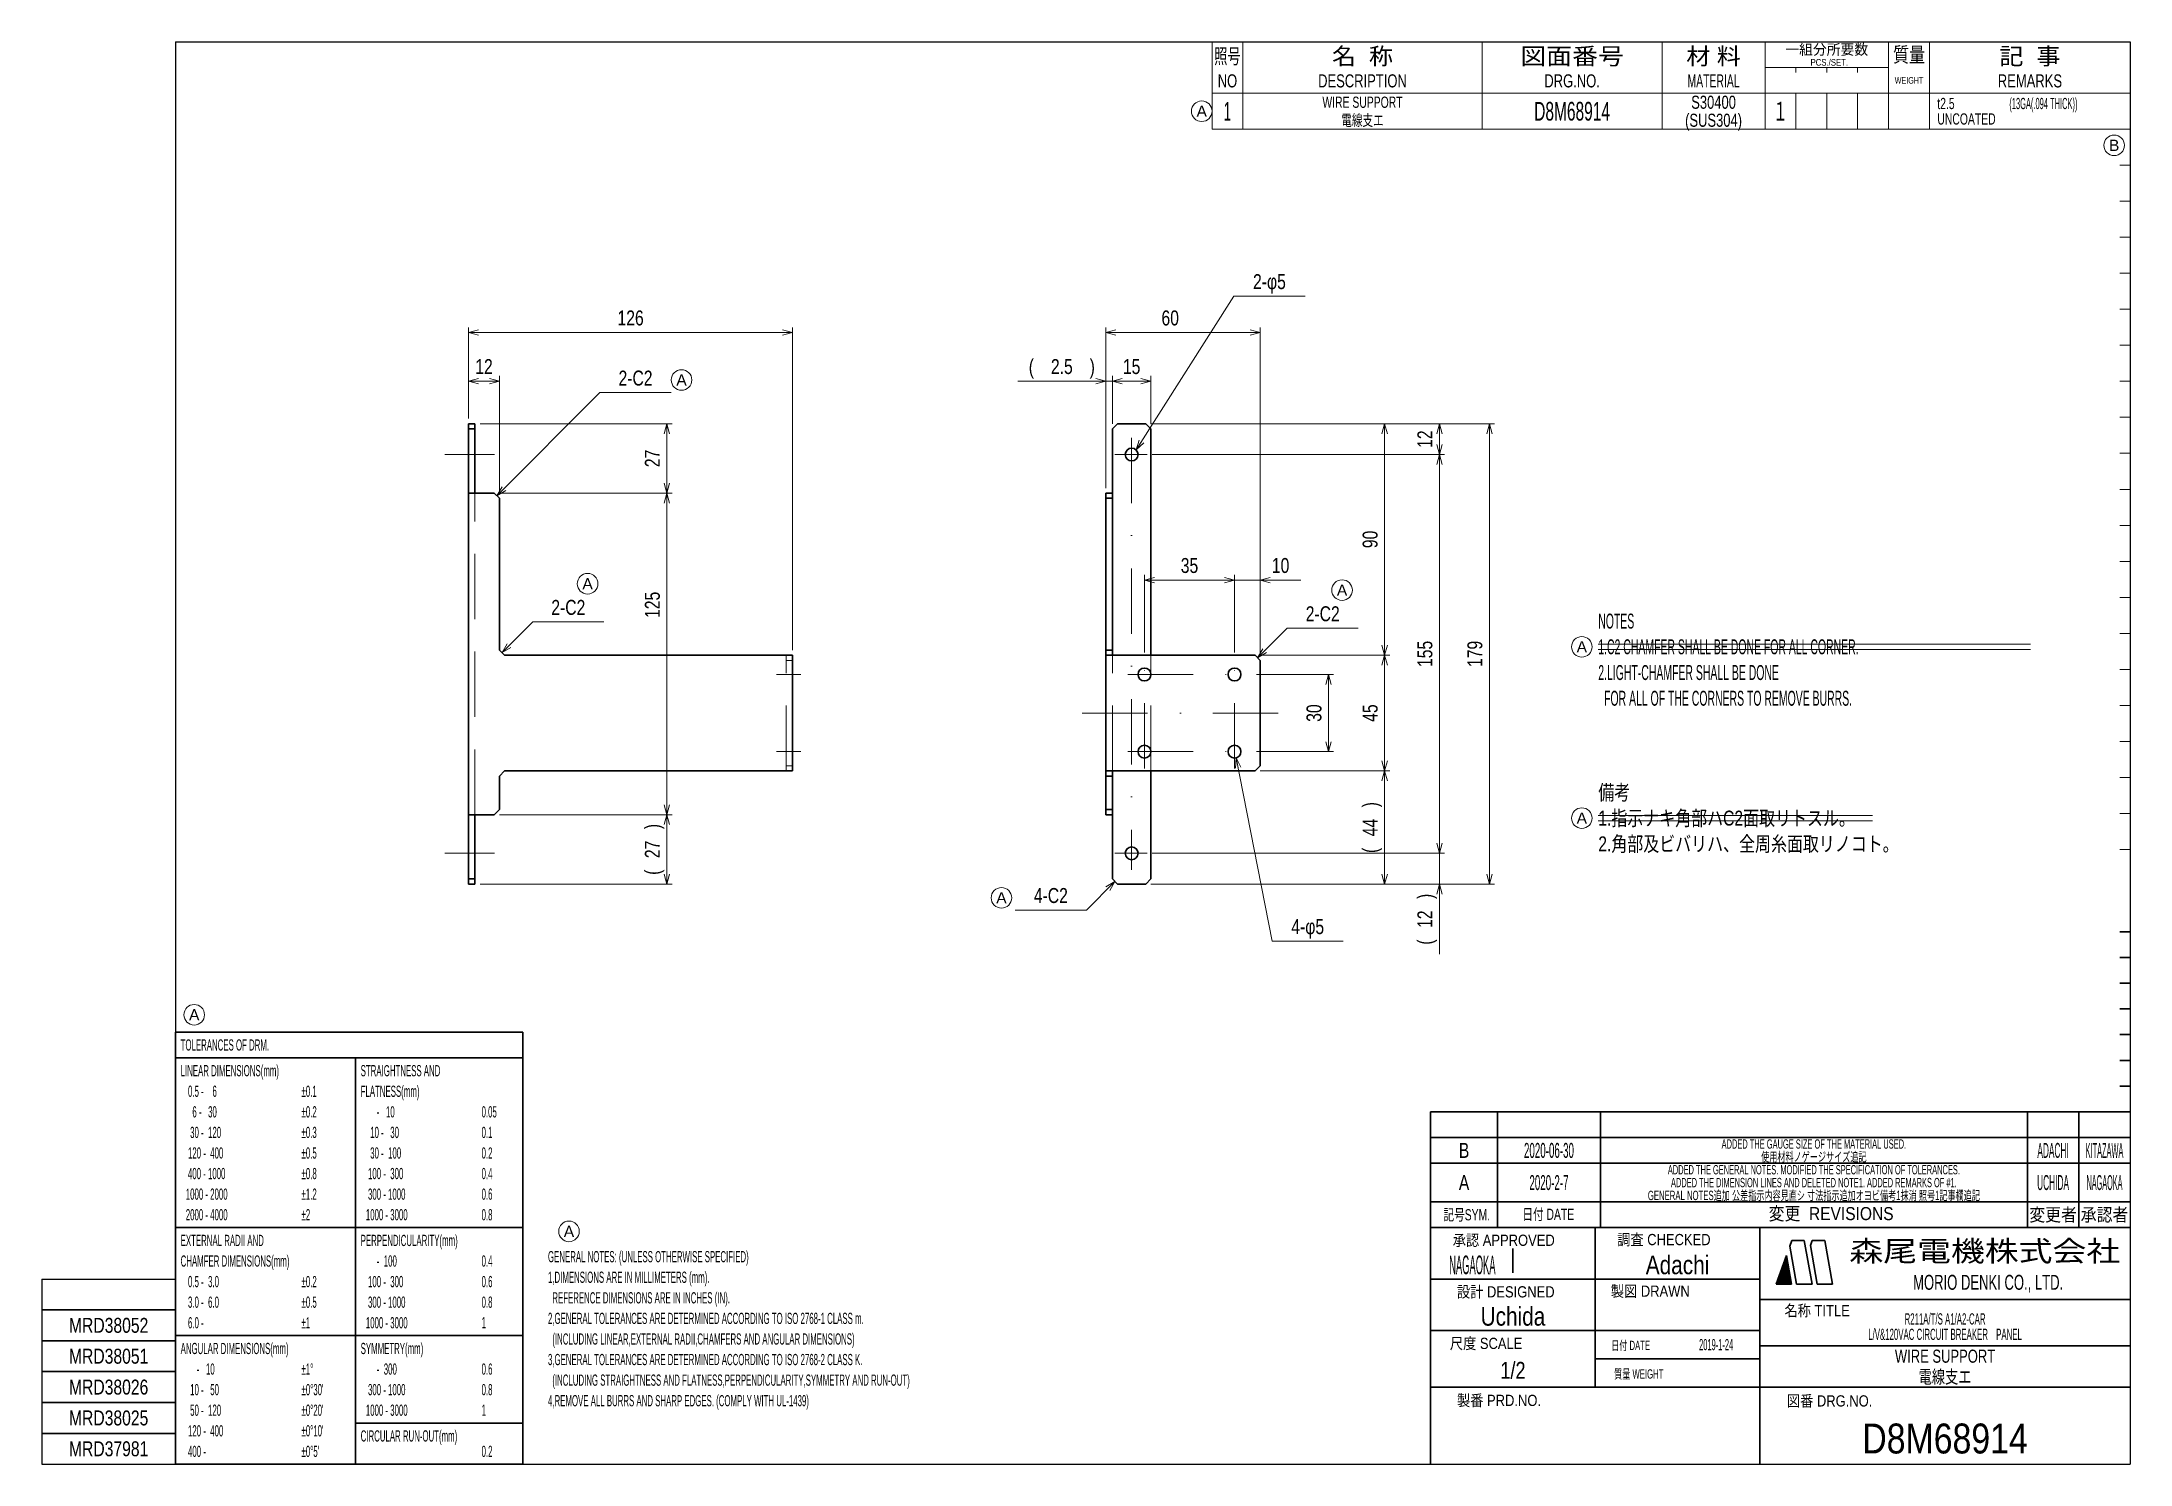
# Model space of a CAD drawing. Header units: millimetres. Extents: x 7 to 413, y 10 to 287.
import ezdxf
from ezdxf.enums import TextEntityAlignment as Align

# ---------------------------------------------------------------- set-up
doc = ezdxf.new("R2010")
doc.units = ezdxf.units.MM
doc.linetypes.add('DASHDOT', pattern=[25.3, 12.7, -6.3, 0, -6.3])
doc.linetypes.add('DASHED', pattern=[19, 12.7, -6.3])
for name, color, linetype in [('GR1_01', 7, 'Continuous'), ('GR1_02', 7, 'Continuous'), ('GR1_05', 7, 'Continuous'), ('図面枠D8M', 7, 'Continuous'), ('表題、部品表', 7, 'Continuous'), ('表題、部品表_02', 7, 'Continuous'), ('表題、部品表_03', 7, 'Continuous'), ('表題、部品表_Layer1', 7, 'Continuous')]:
    doc.layers.add(name, color=color, linetype=linetype)
doc.styles.add('HG丸ｺﾞｼｯｸM-PRO', font='')
doc.styles.get('HG丸ｺﾞｼｯｸM-PRO').set_extended_font_data('HG丸ｺﾞｼｯｸM-PRO')

# ---------------------------------------------------------------- blocks, each defined once
blk = doc.blocks.new('BLKF024')
at = {"layer": '図面枠D8M', "color": 4, "linetype": 'Continuous', "lineweight": 13}
for p, q in [((344.778471, 46.998727), (346.524087, 48.744343)), ((344.8594, 47.221078), (346.502888, 48.864566)), ((344.940329, 47.443428), (346.48169, 48.984789)), ((345.021258, 47.665778), (346.460491, 49.105012)), ((345.102186, 47.888128), (346.439293, 49.225235)), ((345.183115, 48.110479), (346.418094, 49.345457)), ((345.264044, 48.332829), (346.396896, 49.46568)), ((345.344973, 48.555179), (346.375697, 49.585903)), ((345.425902, 48.777529), (346.354499, 49.706126)), ((345.506831, 48.999879), (346.3333, 49.826349)), ((345.58776, 49.22223), (346.312102, 49.946572)), ((345.668689, 49.44458), (346.290903, 50.066794)), ((345.749617, 49.66693), (346.269705, 50.187017)), ((345.830546, 49.88928), (346.248506, 50.30724)), ((345.911475, 50.111631), (346.227307, 50.427463)), ((345.992404, 50.333981), (346.206109, 50.547686)), ((346.073333, 50.556331), (346.18491, 50.667909)), ((346.154262, 50.778681), (346.163712, 50.788131)), ((344.157871, 45.246757), (346.693675, 47.782561)), ((344.211969, 45.442276), (346.672477, 47.902784)), ((344.292898, 45.664626), (346.651278, 48.023006)), ((344.299292, 45.246757), (346.714874, 47.662338)), ((344.373827, 45.886976), (346.63008, 48.143229)), ((344.440714, 45.246757), (346.736072, 47.542115)), ((344.454756, 46.109327), (346.608881, 48.263452)), ((344.535684, 46.331677), (346.587682, 48.383675)), ((344.582135, 45.246757), (346.757271, 47.421892)), ((344.616613, 46.554027), (346.566484, 48.503898)), ((344.697542, 46.776377), (346.545285, 48.624121)), ((344.723556, 45.246757), (346.778469, 47.301669)), ((344.864978, 45.246757), (346.799668, 47.181447)), ((345.006399, 45.246757), (346.820866, 47.061224)), ((345.147821, 45.246757), (346.842065, 46.941001)), ((345.289242, 45.246757), (346.863263, 46.820778)), ((345.430663, 45.246757), (346.884462, 46.700555)), ((345.572085, 45.246757), (346.90566, 46.580332)), ((345.713506, 45.246757), (346.926859, 46.46011)), ((345.854927, 45.246757), (346.948057, 46.339887)), ((345.996349, 45.246757), (346.969256, 46.219664)), ((346.13777, 45.246757), (346.990455, 46.099441)), ((346.279191, 45.246757), (347.011653, 45.979218)), ((346.420613, 45.246757), (347.032852, 45.858995)), ((346.562034, 45.246757), (347.05405, 45.738773)), ((346.703455, 45.246757), (347.075249, 45.61855)), ((346.844877, 45.246757), (347.096447, 45.498327)), ((346.986298, 45.246757), (347.117646, 45.378104)), ((347.12772, 45.246757), (347.138844, 45.257881))]:
    blk.add_line(p, q, dxfattribs=at)
blk = doc.blocks.new('BLKF023')
at = {"layer": '図面枠D8M', "color": 2, "linetype": 'Continuous', "lineweight": 25}
for p, q in [((33, 286.75), (413, 286.75)), ((33, 286.75), (33, 10.25)), ((413, 286.75), (413, 10.25)), ((7, 46.25), (7, 10.25)), ((7, 46.25), (33, 46.25)), ((7, 10.25), (413, 10.25))]:
    blk.add_line(p, q, dxfattribs=at)
at = {"layer": '図面枠D8M', "color": 4, "linetype": 'Continuous', "lineweight": 13}
for p, q in [((413, 269.75), (411, 269.75)), ((413, 262.75), (411, 262.75)), ((413, 255.75), (411, 255.75)), ((413, 248.75), (411, 248.75)), ((413, 241.75), (411, 241.75)), ((413, 234.75), (411, 234.75)), ((413, 227.75), (411, 227.75)), ((413, 220.75), (411, 220.75)), ((413, 213.75), (411, 213.75)), ((413, 206.75), (411, 206.75)), ((413, 199.75), (411, 199.75)), ((413, 192.75), (411, 192.75)), ((413, 185.75), (411, 185.75)), ((413, 178.75), (411, 178.75)), ((413, 171.75), (411, 171.75)), ((413, 164.75), (411, 164.75)), ((413, 157.75), (411, 157.75)), ((413, 150.75), (411, 150.75)), ((413, 143.75), (411, 143.75)), ((413, 136.75), (411, 136.75)), ((411, 129.75), (413, 129.75))]:
    blk.add_line(p, q, dxfattribs=at)
at = {"layer": '図面枠D8M', "color": 3, "linetype": 'Continuous', "lineweight": 35}
for p, q in [((413, 113.75), (411, 113.75)), ((413, 108.75), (411, 108.75)), ((413, 103.75), (411, 103.75)), ((413, 98.75), (411, 98.75)), ((413, 93.75), (411, 93.75)), ((413, 88.75), (411, 88.75)), ((413, 83.75), (411, 83.75)), ((277, 78.75), (413, 78.75)), ((277, 78.75), (277, 10.25)), ((290, 78.75), (290, 56.25)), ((310, 78.75), (310, 56.25)), ((393, 78.75), (393, 56.25)), ((403, 78.75), (403, 56.25)), ((277, 73.75), (413, 73.75)), ((277, 68.75), (413, 68.75)), ((277, 61.25), (413, 61.25)), ((277, 56.25), (413, 56.25)), ((309, 56.25), (309, 25.25)), ((341, 56.25), (341, 10.25)), ((346.84, 52.65), (347.23, 53.75)), ((347.23, 53.75), (349.64, 53.75)), ((351.14, 45.25), (349.64, 53.75)), ((351.18, 53.75), (350.82, 52.76)), ((351.18, 53.75), (353.64, 53.75)), ((355.14, 45.25), (353.64, 53.75)), ((293, 52.17), (293, 47.48)), ((344.14, 45.25), (346.16, 50.8)), ((347.14, 45.25), (346.16, 50.8)), ((348.14, 45.25), (346.84, 52.65)), ((352.14, 45.25), (350.82, 52.76)), ((277, 46.25), (341, 46.25)), ((344.14, 45.25), (347.14, 45.25)), ((348.14, 45.25), (351.14, 45.25)), ((352.14, 45.25), (355.14, 45.25)), ((341, 42.25), (413, 42.25)), ((7, 40.25), (33, 40.25)), ((7, 34.25), (33, 34.25)), ((277, 36.25), (341, 36.25)), ((341, 33.25), (413, 33.25)), ((309, 30.75), (341, 30.75)), ((7, 28.25), (33, 28.25)), ((277, 25.25), (413, 25.25)), ((7, 22.25), (33, 22.25)), ((33, 16.25), (7, 16.25))]:
    blk.add_line(p, q, dxfattribs=at)
at = {"layer": '図面枠D8M', "color": 4, "linetype": 'Continuous', "lineweight": 13}
blk.add_blockref('BLKF024', (0, 0), dxfattribs=at)
at = {"layer": '図面枠D8M', "color": 4, "linetype": 'Continuous', "lineweight": 13, "style": 'HG丸ｺﾞｼｯｸM-PRO'}
for s, height, width, p in [('記号SYM.', 2.182, 0.69227, (284.03, 58.74)), ('日付 DATE', 2.182, 0.692507, (299.87, 58.83)), ('変更  REVISIONS', 2.5455, 0.887352, (354.85, 58.97)), ('変更者', 2.545, 0.887717, (398, 58.75)), ('承認者', 2.545, 0.887717, (408, 58.75)), ('承認 APPROVED', 2.1818, 0.863151, (291.21, 53.79)), ('調査 CHECKED', 2.182, 0.863174, (322.34, 53.92)), ('設計 DESIGNED', 2.1818, 0.862613, (291.61, 43.76)), ('製図 DRAWN', 2.182, 0.863099, (319.7, 43.9)), ('名称 TITLE', 2.182, 0.862489, (352.13, 40.11)), ('尺度 SCALE', 2.182, 0.862581, (287.78, 33.74)), ('日付 DATE', 1.818, 0.618255, (315.88, 33.34)), ('質量 WEIGHT', 1.818, 0.618812, (317.46, 27.8)), ('製番 PRD.NO.', 2.182, 0.863299, (290.29, 22.66)), ('図番 DRG.NO.', 2.182, 0.863083, (354.56, 22.56))]:
    blk.add_text(s, height=height, dxfattribs=dict(at, width=width)).set_placement(p, align=Align.MIDDLE_CENTER)
at = {"layer": '図面枠D8M', "color": 2, "linetype": 'Continuous', "lineweight": 25, "style": 'HG丸ｺﾞｼｯｸM-PRO', "width": 1.206081}
blk.add_text('森尾電機株式会社', height=4, dxfattribs=at).set_placement((384.72, 51.68), align=Align.MIDDLE_CENTER)
at = {"layer": '図面枠D8M', "color": 3, "linetype": 'Continuous', "lineweight": 35, "style": 'HG丸ｺﾞｼｯｸM-PRO', "width": 0.652197}
blk.add_text('MORIO DENKI CO., LTD.', height=2.9091, dxfattribs=at).set_placement((385.38, 45.61), align=Align.MIDDLE_CENTER)
blk = doc.blocks.new('BLKF025')
at = {"layer": '図面枠D8M', "color": 3, "linetype": 'Continuous', "lineweight": 35, "style": 'HG丸ｺﾞｼｯｸM-PRO'}
for s, height, width, p in [('ADDED THE GAUGE SIZE OF THE MATERIAL USED.', 1.8182, 0.578029, (351.5, 72.5)), ('B', 2.91, 0.78204, (283.5, 71.25)), ('2020-06-30', 2.909, 0.488281, (300, 71.25)), ('ADACHI', 2.909, 0.415454, (398, 71.25)), ('KITAZAWA', 2.909, 0.308644, (408, 71.25)), ('A', 2.91, 0.782973, (283.5, 65)), ('2020-2-7', 2.909, 0.488281, (300, 65)), ('ADDED THE GENERAL NOTES. MODIFIED THE SPECIFICATION OF TOLERANCES.', 1.8182, 0.497837, (351.5, 67.5)), ('UCHIDA', 2.909, 0.415827, (398, 65)), ('NAGAOKA', 2.909, 0.334453, (408, 65)), ('NAGAOKA', 3.636, 0.374843, (285.11, 49)), ('Adachi', 3.636, 0.830887, (325, 49)), ('Uchida', 3.636, 0.830629, (293, 39)), ('L/V&120VAC CIRCUIT BREAKER\u3000PANEL', 2.1818, 0.522042, (377, 35.5)), ('R211A/T/S A1/A2-CAR', 2.1818, 0.521924, (377, 38.5)), ('2019-1-24', 2.182, 0.482367, (332.5, 33.5)), ('1/2', 3.273, 0.80628, (293, 28.5)), ('電線支エ', 2.545, 0.741121, (377, 27.25)), ('D8M68914', 5.818, 0.845432, (377, 15.25))]:
    blk.add_text(s, height=height, dxfattribs=dict(at, width=width)).set_placement(p, align=Align.MIDDLE_CENTER)
blk = doc.blocks.new('BLKF026')
at = {"layer": 'GR1_01', "color": 3, "linetype": 'Continuous', "lineweight": 35}
for p, q in [((89.97, 212.51), (91.22, 212.51)), ((89.97, 123.01), (89.97, 212.51)), ((91.22, 211.51), (89.97, 211.51)), ((91.22, 199.01), (91.22, 212.51)), ((89.97, 199.01), (94.97, 199.01)), ((95.97, 198.01), (94.97, 199.01)), ((95.97, 198.01), (95.97, 168.51)), ((96.97, 167.51), (95.97, 168.51)), ((96.97, 167.51), (152.97, 167.51)), ((152.97, 167.51), (152.97, 145.01)), ((96.97, 145.01), (95.97, 144.01)), ((95.97, 144.01), (95.97, 137.51)), ((96.97, 145.01), (152.97, 145.01)), ((89.97, 136.51), (94.97, 136.51)), ((91.22, 123.01), (91.22, 136.51)), ((95.97, 137.51), (94.97, 136.51)), ((89.97, 124.01), (91.22, 124.01)), ((89.97, 123.01), (91.22, 123.01))]:
    blk.add_line(p, q, dxfattribs=at)
at = {"layer": 'GR1_01', "color": 4, "linetype": 'DASHDOT', "lineweight": 13}
for p, q in [((85.33, 206.51), (94.99, 206.51)), ((149.86, 163.76), (154.57, 163.76)), ((149.86, 148.76), (154.57, 148.76)), ((85.33, 129.01), (94.99, 129.01))]:
    blk.add_line(p, q, dxfattribs=at)
at = {"layer": 'GR1_01', "color": 4, "linetype": 'DASHED', "lineweight": 13}
for p, q in [((91.22, 136.51), (91.22, 199.01)), ((151.72, 145.01), (151.72, 167.51)), ((152.97, 166.51), (151.72, 166.51)), ((152.97, 146.01), (151.72, 146.01))]:
    blk.add_line(p, q, dxfattribs=at)
blk = doc.blocks.new('FXTIP_ARROW_S')
at = {"color": 0, "linetype": 'Continuous', "lineweight": -2}
for q in [(-1, 0), (-0.97, 0.26), (-0.97, -0.26)]:
    blk.add_line((0, 0), q, dxfattribs=at)
blk = doc.blocks.new('FXTIP_ARROW_E')
at = {"color": 0, "linetype": 'Continuous', "lineweight": -2}
for q in [(-1, 0), (-0.97, 0.26), (-0.97, -0.26)]:
    blk.add_line((0, 0), q, dxfattribs=at)
blk = doc.blocks.new('BLKF028')
at = {"layer": '表題、部品表', "color": 4, "linetype": 'Continuous', "lineweight": 13}
for p, q in [((234.5, 286.75), (234.5, 276.75)), ((234.5, 286.75), (413, 286.75)), ((240.5, 286.75), (240.5, 276.75)), ((287, 286.75), (287, 276.75)), ((322, 286.75), (322, 276.75)), ((342, 286.75), (342, 276.75)), ((366, 286.75), (366, 276.75)), ((374, 286.75), (374, 276.75)), ((413, 286.75), (413, 276.75)), ((342, 281.75), (366, 281.75)), ((348, 280.75), (348, 281.75)), ((354, 281.75), (354, 280.75)), ((360, 281.75), (360, 280.75)), ((234.5, 276.75), (413, 276.75))]:
    blk.add_line(p, q, dxfattribs=at)
at = {"layer": '表題、部品表', "color": 3, "linetype": 'Continuous', "lineweight": 35, "style": 'HG丸ｺﾞｼｯｸM-PRO'}
for s, height, width, p in [('照号', 2.909, 0.651535, (237.5, 283.95)), ('名  称', 3.273, 1.042426, (263.75, 283.95)), ('図面番号', 3.273, 1.127518, (304.5, 283.95)), ('材 料', 3.273, 1.042439, (332, 283.95)), ('一組分所要数', 2.036, 0.966638, (354, 285.25)), ('質量', 2.909, 0.781842, (370, 284.25)), ('記  事', 3.273, 1.042426, (393.5, 283.95)), ('NO', 2.545, 0.740841, (237.5, 279.15)), ('DESCRIPTION', 2.5455, 0.741365, (263.75, 279.15)), ('DRG.NO.', 2.545, 0.741189, (304.5, 279.15)), ('MATERIAL', 2.545, 0.594756, (332, 279.15)), ('PCS./SET.', 1.309, 0.862935, (354.5, 282.75)), ('REMARKS', 2.545, 0.742803, (393.5, 279.15)), ('WEIGHT', 1.309, 0.635507, (370, 279.25))]:
    blk.add_text(s, height=height, dxfattribs=dict(at, width=width)).set_placement(p, align=Align.MIDDLE_CENTER)
blk = doc.blocks.new('BLKF027')
at = {"layer": '表題、部品表', "color": 3, "linetype": 'Continuous', "lineweight": 13}
blk.add_blockref('BLKF028', (0, 0), dxfattribs=at)
blk = doc.blocks.new('BLKF029')
at = {"layer": '表題、部品表_02', "color": 4, "linetype": 'Continuous', "lineweight": 13}
for p, q in [((234.5, 276.75), (234.5, 269.75)), ((234.5, 276.75), (413, 276.75)), ((240.5, 276.75), (240.5, 269.75)), ((287, 276.75), (287, 269.75)), ((322, 276.75), (322, 269.75)), ((342, 276.75), (342, 269.75)), ((348, 276.75), (348, 269.75)), ((354, 276.75), (354, 269.75)), ((360, 269.75), (360, 276.75)), ((366, 276.75), (366, 269.75)), ((374, 276.75), (374, 269.75)), ((413, 276.75), (413, 269.75)), ((234.5, 269.75), (413, 269.75))]:
    blk.add_line(p, q, dxfattribs=at)
blk = doc.blocks.new('BLKF031')
at = {"layer": 'GR1_01', "color": 3, "linetype": 'Continuous', "lineweight": 35}
for p, q in [((215.12, 211.51), (216.12, 212.51)), ((215.12, 167.51), (215.12, 211.51)), ((221.62, 212.51), (216.12, 212.51)), ((222.62, 211.51), (221.62, 212.51)), ((222.62, 167.51), (222.62, 211.51)), ((213.87, 199.01), (215.12, 199.01)), ((213.87, 136.51), (213.87, 199.01)), ((213.87, 198.01), (215.12, 198.01)), ((213.87, 168.51), (215.12, 168.51)), ((242.87, 167.51), (213.87, 167.51)), ((243.87, 166.51), (242.87, 167.51)), ((243.87, 146.01), (243.87, 166.51)), ((213.87, 145.01), (242.87, 145.01)), ((213.87, 144.01), (215.12, 144.01)), ((215.12, 124.01), (215.12, 145.01)), ((222.62, 124.01), (222.62, 145.01)), ((242.87, 145.01), (243.87, 146.01)), ((213.87, 137.51), (215.12, 137.51)), ((213.87, 136.51), (215.12, 136.51)), ((216.12, 123.01), (215.12, 124.01)), ((221.62, 123.01), (216.12, 123.01)), ((222.62, 124.01), (221.62, 123.01))]:
    blk.add_line(p, q, dxfattribs=at)
at = {"layer": 'GR1_01', "color": 4, "linetype": 'DASHDOT', "lineweight": 13}
for p, q in [((218.87, 209.76), (218.87, 125.76)), ((215.62, 206.51), (221.87, 206.51)), ((221.37, 145.51), (221.37, 167.01)), ((238.87, 145.51), (238.87, 167.01)), ((218.12, 163.76), (242.12, 163.76)), ((247.37, 156.26), (203.72, 156.26)), ((218.12, 148.76), (242.12, 148.76)), ((215.62, 129.01), (221.87, 129.01))]:
    blk.add_line(p, q, dxfattribs=at)
at = {"layer": 'GR1_01', "color": 4, "linetype": 'DASHED', "lineweight": 13}
for p, q in [((215.12, 145.01), (215.12, 167.51)), ((222.62, 145.01), (222.62, 167.51))]:
    blk.add_line(p, q, dxfattribs=at)
at = {"layer": 'GR1_01', "color": 3, "linetype": 'Continuous', "lineweight": 35}
for centre in [(218.87, 206.51), (221.37, 163.76), (238.87, 163.76), (221.37, 148.76), (238.87, 148.76), (218.87, 129.01)]:
    blk.add_circle(centre, 1.25, dxfattribs=at)
blk = doc.blocks.new('BLKF032')
at = {"layer": '図面枠D8M', "color": 3, "linetype": 'Continuous', "lineweight": 35}
for p, q in [((33, 94.25), (100.5, 94.25)), ((33, 94.25), (33, 10.25)), ((100.5, 10.25), (100.5, 94.25)), ((33, 89.25), (100.5, 89.25)), ((68, 10.25), (68, 89.25)), ((33, 56.25), (68, 56.25)), ((68, 56.25), (100.5, 56.25)), ((33, 35.25), (68, 35.25)), ((68, 35.25), (100.5, 35.25)), ((68, 18.25), (100.5, 18.25)), ((33, 10.25), (100.5, 10.25))]:
    blk.add_line(p, q, dxfattribs=at)
at = {"layer": '図面枠D8M', "color": 4, "linetype": 'Continuous', "lineweight": 13, "style": 'HG丸ｺﾞｼｯｸM-PRO'}
for s, height, width, p in [('TOLERANCES OF DRM.', 2.1818, 0.522208, (34, 91.75)), ('LINEAR DIMENSIONS(mm)', 2.1818, 0.521664, (34, 86.75)), ('STRAIGHTNESS AND', 2.1818, 0.521949, (69, 86.75)), (' 0.5 -    6', 2.1818, 0.524049, (35, 82.75)), ('±0.1', 2.182, 0.52198, (57.5, 82.75)), ('FLATNESS(mm)', 2.1818, 0.521994, (69, 82.75)), ('   6 -   30', 2.1818, 0.52397, (35, 78.75)), ('±0.2', 2.182, 0.52198, (57.5, 78.75)), ('     -   10', 2.1818, 0.524651, (70, 78.75)), ('0.05', 2.182, 0.52205, (92.5, 78.75)), ('  30 -  120', 2.1818, 0.522893, (35, 74.75)), ('±0.3', 2.182, 0.52198, (57.5, 74.75)), ('  10 -   30', 2.1818, 0.523391, (70, 74.75)), ('0.1', 2.182, 0.522424, (92.5, 74.75)), (' 120 -  400', 2.1818, 0.52246, (35, 70.75)), ('±0.5', 2.182, 0.52198, (57.5, 70.75)), ('  30 -  100', 2.1818, 0.522893, (70, 70.75)), ('0.2', 2.182, 0.522424, (92.5, 70.75)), (' 400 - 1000', 2.1818, 0.52208, (35, 66.75)), ('±0.8', 2.182, 0.52198, (57.5, 66.75)), (' 100 -  300', 2.1818, 0.52246, (70, 66.75)), ('0.4', 2.182, 0.522424, (92.5, 66.75)), ('1000 - 2000', 2.1818, 0.521744, (35, 62.75)), ('±1.2', 2.182, 0.52198, (57.5, 62.75)), (' 300 - 1000', 2.1818, 0.52208, (70, 62.75)), ('0.6', 2.182, 0.522424, (92.5, 62.75)), ('2000 - 4000', 2.1818, 0.521744, (35, 58.75)), ('±2', 2.182, 0.521216, (57.5, 58.75)), ('1000 - 3000', 2.1818, 0.521744, (70, 58.75)), ('0.8', 2.182, 0.522424, (92.5, 58.75)), ('EXTERNAL RADII AND', 2.1818, 0.522426, (34, 53.75)), ('PERPENDICULARITY(mm)', 2.1818, 0.521822, (69, 53.75)), ('CHAMFER DIMENSIONS(mm)', 2.1818, 0.521615, (34, 49.75)), ('     -  100', 2.1818, 0.52397, (70, 49.75)), ('0.4', 2.182, 0.522424, (92.5, 49.75)), (' 0.5 -  3.0', 2.1818, 0.523514, (35, 45.75)), ('±0.2', 2.182, 0.52198, (57.5, 45.75)), (' 100 -  300', 2.1818, 0.52246, (70, 45.75)), ('0.6', 2.182, 0.522424, (92.5, 45.75)), (' 3.0 -  6.0', 2.1818, 0.523514, (35, 41.75)), ('±0.5', 2.182, 0.52198, (57.5, 41.75)), (' 300 - 1000', 2.1818, 0.52208, (70, 41.75)), ('0.8', 2.182, 0.522424, (92.5, 41.75)), (' 6.0 -', 2.182, 0.523279, (35, 37.75)), ('±1', 2.182, 0.521216, (57.5, 37.75)), ('1000 - 3000', 2.1818, 0.521744, (70, 37.75)), ('1', 2.18, 0.521199, (92.5, 37.75)), ('ANGULAR DIMENSIONS(mm)', 2.1818, 0.521887, (34, 32.75)), ('SYMMETRY(mm)', 2.1818, 0.521222, (69, 32.75)), ('     -   10', 2.1818, 0.524651, (35, 28.75)), ('±1°', 2.182, 0.52122, (57.5, 28.75)), ('     -  300', 2.1818, 0.52397, (70, 28.75)), ('0.6', 2.182, 0.522424, (92.5, 28.75)), ('  10 -   50', 2.1818, 0.523391, (35, 24.75)), ("±0°30'", 2.182, 0.521679, (57.5, 24.75)), (' 300 - 1000', 2.1818, 0.52208, (70, 24.75)), ('0.8', 2.182, 0.522424, (92.5, 24.75)), ('  50 -  120', 2.1818, 0.522893, (35, 20.75)), ("±0°20'", 2.182, 0.521679, (57.5, 20.75)), ('1000 - 3000', 2.1818, 0.521744, (70, 20.75)), ('1', 2.18, 0.521199, (92.5, 20.75)), (' 120 -  400', 2.1818, 0.52246, (35, 16.75)), ("±0°10'", 2.182, 0.521679, (57.5, 16.75)), ('CIRCULAR RUN-OUT(mm)', 2.1818, 0.521639, (69, 15.75)), (' 400 -', 2.182, 0.52234, (35, 12.75)), ("±0°5'", 2.182, 0.521776, (57.5, 12.75)), ('0.2', 2.182, 0.522424, (92.5, 12.75))]:
    blk.add_text(s, height=height, dxfattribs=dict(at, width=width)).set_placement(p, align=Align.MIDDLE_LEFT)
blk = doc.blocks.new('BLKF033')
at = {"layer": '表題、部品表_Layer1', "color": 4, "linetype": 'Continuous', "lineweight": 13}
blk.add_circle((36.64, 97.62), 2, dxfattribs=at)
at = {"layer": '表題、部品表_Layer1', "color": 4, "linetype": 'Continuous', "lineweight": 13, "style": 'HG丸ｺﾞｼｯｸM-PRO', "width": 1.042301}
blk.add_text('A', height=2.18, dxfattribs=at).set_placement((36.64, 97.62), align=Align.MIDDLE_CENTER)
blk = doc.blocks.new('BLKF034')
at = {"layer": '表題、部品表_Layer1', "color": 4, "linetype": 'Continuous', "lineweight": 13}
blk.add_circle((109.49, 55.51), 2, dxfattribs=at)
at = {"layer": '表題、部品表_Layer1', "color": 4, "linetype": 'Continuous', "lineweight": 13, "style": 'HG丸ｺﾞｼｯｸM-PRO', "width": 1.042301}
blk.add_text('A', height=2.18, dxfattribs=at).set_placement((109.49, 55.51), align=Align.MIDDLE_CENTER)
blk = doc.blocks.new('BLKF035')
at = {"layer": 'GR1_05', "color": 4, "linetype": 'Continuous', "lineweight": 13}
blk.add_circle((193.56, 120.35), 2, dxfattribs=at)
at = {"layer": 'GR1_05', "color": 4, "linetype": 'Continuous', "lineweight": 13, "style": 'HG丸ｺﾞｼｯｸM-PRO', "width": 1.042301}
blk.add_text('A', height=2.18, dxfattribs=at).set_placement((193.56, 120.35), align=Align.MIDDLE_CENTER)
blk = doc.blocks.new('BLKF036')
at = {"layer": 'GR1_05', "color": 4, "linetype": 'Continuous', "lineweight": 13}
blk.add_circle((259.78, 180.16), 2, dxfattribs=at)
at = {"layer": 'GR1_05', "color": 4, "linetype": 'Continuous', "lineweight": 13, "style": 'HG丸ｺﾞｼｯｸM-PRO', "width": 1.042301}
blk.add_text('A', height=2.18, dxfattribs=at).set_placement((259.78, 180.16), align=Align.MIDDLE_CENTER)
blk = doc.blocks.new('BLKF037')
at = {"layer": 'GR1_05', "color": 4, "linetype": 'Continuous', "lineweight": 13}
blk.add_circle((113.11, 181.4), 2, dxfattribs=at)
at = {"layer": 'GR1_05', "color": 4, "linetype": 'Continuous', "lineweight": 13, "style": 'HG丸ｺﾞｼｯｸM-PRO', "width": 1.042301}
blk.add_text('A', height=2.18, dxfattribs=at).set_placement((113.11, 181.4), align=Align.MIDDLE_CENTER)
blk = doc.blocks.new('BLKF038')
at = {"layer": 'GR1_05', "color": 4, "linetype": 'Continuous', "lineweight": 13}
blk.add_circle((131.37, 221.01), 2, dxfattribs=at)
at = {"layer": 'GR1_05', "color": 4, "linetype": 'Continuous', "lineweight": 13, "style": 'HG丸ｺﾞｼｯｸM-PRO', "width": 1.042301}
blk.add_text('A', height=2.18, dxfattribs=at).set_placement((131.37, 221.01), align=Align.MIDDLE_CENTER)
blk = doc.blocks.new('BLKF039')
at = {"layer": '表題、部品表_Layer1', "color": 4, "linetype": 'Continuous', "lineweight": 13}
blk.add_circle((306.39, 169.14), 2, dxfattribs=at)
at = {"layer": '表題、部品表_Layer1', "color": 4, "linetype": 'Continuous', "lineweight": 13, "style": 'HG丸ｺﾞｼｯｸM-PRO', "width": 1.042301}
blk.add_text('A', height=2.18, dxfattribs=at).set_placement((306.39, 169.14), align=Align.MIDDLE_CENTER)
blk = doc.blocks.new('BLKF040')
at = {"layer": '表題、部品表_Layer1', "color": 4, "linetype": 'Continuous', "lineweight": 13}
blk.add_circle((306.39, 135.84), 2, dxfattribs=at)
at = {"layer": '表題、部品表_Layer1', "color": 4, "linetype": 'Continuous', "lineweight": 13, "style": 'HG丸ｺﾞｼｯｸM-PRO', "width": 1.042301}
blk.add_text('A', height=2.18, dxfattribs=at).set_placement((306.39, 135.84), align=Align.MIDDLE_CENTER)
blk = doc.blocks.new('BLKF041')
at = {"layer": '表題、部品表_Layer1', "color": 4, "linetype": 'Continuous', "lineweight": 13}
blk.add_circle((232.5, 273.25), 2, dxfattribs=at)
at = {"layer": '表題、部品表_Layer1', "color": 4, "linetype": 'Continuous', "lineweight": 13, "style": 'HG丸ｺﾞｼｯｸM-PRO', "width": 1.042301}
blk.add_text('A', height=2.18, dxfattribs=at).set_placement((232.5, 273.25), align=Align.MIDDLE_CENTER)
blk = doc.blocks.new('BLKF042')
at = {"layer": '表題、部品表_Layer1', "color": 4, "linetype": 'Continuous', "lineweight": 13}
blk.add_circle((409.88, 266.62), 2, dxfattribs=at)
at = {"layer": '表題、部品表_Layer1', "color": 4, "linetype": 'Continuous', "lineweight": 13, "style": 'HG丸ｺﾞｼｯｸM-PRO', "width": 1.04272}
blk.add_text('B', height=2.18, dxfattribs=at).set_placement((409.88, 266.62), align=Align.MIDDLE_CENTER)

msp = doc.modelspace()

# ---------------------------------------------------------------- linework, layer by layer
at = {"layer": 'GR1_02', "color": 4, "linetype": 'Continuous', "lineweight": 13}
for p, q in [((219.75, 207.4), (238.74, 237.3)), ((238.74, 237.3), (252.58, 237.3)), ((89.97, 213.51), (89.97, 231.24)), ((89.97, 230.24), (152.97, 230.24)), ((152.97, 168.51), (152.97, 231.24)), ((213.87, 200.01), (213.87, 231.24)), ((213.87, 230.24), (243.87, 230.24)), ((243.87, 167.51), (243.87, 231.24)), ((89.97, 213.51), (89.97, 221.79)), ((89.97, 220.79), (95.97, 220.79)), ((95.97, 199.01), (95.97, 221.79)), ((196.73, 220.79), (213.87, 220.79)), ((213.87, 200.01), (213.87, 221.79)), ((213.87, 220.79), (215.12, 220.79)), ((215.12, 212.51), (215.12, 221.79)), ((215.12, 220.79), (222.62, 220.79)), ((222.62, 212.51), (222.62, 221.79)), ((95.47, 198.51), (115.51, 218.55)), ((115.51, 218.55), (129.35, 218.55)), ((92.22, 212.51), (129.52, 212.51)), ((128.52, 199.01), (128.52, 212.51)), ((222.62, 212.51), (289.42, 212.51)), ((222.87, 212.51), (279.7, 212.51)), ((222.87, 212.51), (269.06, 212.51)), ((268.06, 167.51), (268.06, 212.51)), ((278.7, 206.51), (278.7, 212.51)), ((288.42, 123.01), (288.42, 212.51)), ((222.87, 206.51), (279.7, 206.51)), ((278.7, 129.01), (278.7, 206.51)), ((95.97, 199.01), (129.52, 199.01)), ((128.52, 136.51), (128.52, 199.01)), ((221.37, 168.01), (221.37, 183.12)), ((238.87, 168.01), (238.87, 183.12)), ((243.87, 167.51), (243.87, 183.12)), ((221.37, 182.12), (238.87, 182.12)), ((238.87, 182.12), (243.87, 182.12)), ((243.87, 182.12), (251.79, 182.12)), ((96.47, 168.01), (102.44, 173.98)), ((102.44, 173.98), (116.28, 173.98)), ((243.37, 167.01), (249.1, 172.74)), ((249.1, 172.74), (262.94, 172.74)), ((243.87, 167.51), (269.06, 167.51)), ((268.06, 145.01), (268.06, 167.51)), ((243.12, 163.76), (258.14, 163.76)), ((257.14, 148.76), (257.14, 163.76)), ((239.21, 147.55), (246.18, 111.92)), ((243.12, 148.76), (258.14, 148.76)), ((243.87, 145.01), (269.06, 145.01)), ((268.06, 123.01), (268.06, 145.01)), ((95.97, 136.51), (129.52, 136.51)), ((128.52, 123.01), (128.52, 136.51)), ((222.87, 129.01), (279.7, 129.01)), ((278.7, 123.01), (278.7, 129.01)), ((92.22, 123.01), (129.52, 123.01)), ((215.62, 123.51), (210.09, 117.97)), ((222.62, 123.01), (269.06, 123.01)), ((222.87, 123.01), (289.42, 123.01)), ((222.87, 123.01), (279.7, 123.01)), ((278.7, 109.38), (278.7, 123.01)), ((210.09, 117.97), (196.25, 117.97)), ((246.18, 111.92), (260.02, 111.92))]:
    msp.add_line(p, q, dxfattribs=at)
at = {"layer": '表題、部品表_Layer1', "color": 4, "linetype": 'Continuous', "lineweight": 13}
for p, q in [((309.59, 169.64), (393.59, 169.64)), ((309.59, 168.64), (393.59, 168.64)), ((309.59, 136.34), (362.87, 136.34)), ((309.59, 135.34), (362.87, 135.34))]:
    msp.add_line(p, q, dxfattribs=at)

# ---------------------------------------------------------------- block references
at = {"layer": 'GR1_01', "color": 3, "linetype": 'Continuous', "lineweight": 35}
for name in ['BLKF026', 'BLKF031']:
    msp.add_blockref(name, (0, 0), dxfattribs=at)
at = {"layer": 'GR1_02', "color": 4, "linetype": 'Continuous', "lineweight": 13, "xscale": 2, "yscale": 2}
for name, p, rotation in [('FXTIP_ARROW_S', (89.97, 230.24), 180), ('FXTIP_ARROW_E', (152.97, 230.24), 360), ('FXTIP_ARROW_S', (213.87, 230.24), 180), ('FXTIP_ARROW_E', (243.87, 230.24), 360), ('FXTIP_ARROW_S', (89.97, 220.79), 180), ('FXTIP_ARROW_E', (95.97, 220.79), 360), ('FXTIP_ARROW_E', (213.87, 220.79), 360), ('FXTIP_ARROW_S', (215.12, 220.79), 180), ('FXTIP_ARROW_E', (222.62, 220.79), 360), ('FXTIP_ARROW_E', (128.52, 212.51), 90), ('FXTIP_ARROW_E', (268.06, 212.51), 90), ('FXTIP_ARROW_E', (278.7, 212.51), 90), ('FXTIP_ARROW_E', (288.42, 212.51), 90), ('FXTIP_ARROW_S', (219.75, 207.4), 237.5738312144416), ('FXTIP_ARROW_S', (278.7, 206.51), 270), ('FXTIP_ARROW_E', (278.7, 206.51), 90), ('FXTIP_ARROW_S', (95.47, 198.51), 225), ('FXTIP_ARROW_S', (128.52, 199.01), 270), ('FXTIP_ARROW_E', (128.52, 199.01), 90), ('FXTIP_ARROW_S', (221.37, 182.12), 180), ('FXTIP_ARROW_E', (238.87, 182.12), 360), ('FXTIP_ARROW_S', (243.87, 182.12), 180), ('FXTIP_ARROW_S', (96.47, 168.01), 225), ('FXTIP_ARROW_S', (243.37, 167.01), 225.0000000000847), ('FXTIP_ARROW_S', (268.06, 167.51), 270), ('FXTIP_ARROW_E', (268.06, 167.51), 90), ('FXTIP_ARROW_E', (257.14, 163.76), 90), ('FXTIP_ARROW_S', (257.14, 148.76), 270), ('FXTIP_ARROW_S', (239.21, 147.55), 101.0661547036755), ('FXTIP_ARROW_S', (268.06, 145.01), 270), ('FXTIP_ARROW_E', (268.06, 145.01), 90), ('FXTIP_ARROW_S', (128.52, 136.51), 270), ('FXTIP_ARROW_E', (128.52, 136.51), 90), ('FXTIP_ARROW_S', (278.7, 129.01), 270), ('FXTIP_ARROW_S', (128.52, 123.01), 270), ('FXTIP_ARROW_S', (215.62, 123.51), 45.00000000007817), ('FXTIP_ARROW_S', (268.06, 123.01), 270), ('FXTIP_ARROW_E', (278.7, 123.01), 90), ('FXTIP_ARROW_S', (288.42, 123.01), 270)]:
    msp.add_blockref(name, p, dxfattribs=dict(at, rotation=rotation))
at = {"layer": 'GR1_05', "color": 4, "linetype": 'Continuous', "lineweight": 13}
for name in ['BLKF038', 'BLKF037', 'BLKF036', 'BLKF035']:
    msp.add_blockref(name, (0, 0), dxfattribs=at)
at = {"layer": '図面枠D8M', "color": 4, "linetype": 'Continuous', "lineweight": 35}
msp.add_blockref('BLKF023', (0, 0), dxfattribs=at)
at = {"layer": '図面枠D8M', "color": 4, "linetype": 'Continuous', "lineweight": 13}
msp.add_blockref('BLKF032', (0, 0), dxfattribs=at)
at = {"layer": '図面枠D8M', "color": 3, "linetype": 'Continuous', "lineweight": 35}
msp.add_blockref('BLKF025', (0, 0), dxfattribs=at)
at = {"layer": '表題、部品表', "color": 3, "linetype": 'Continuous', "lineweight": 13}
msp.add_blockref('BLKF027', (0, 0), dxfattribs=at)
at = {"layer": '表題、部品表_02', "color": 4, "linetype": 'Continuous', "lineweight": 13}
msp.add_blockref('BLKF029', (0, 0), dxfattribs=at)
at = {"layer": '表題、部品表_Layer1', "color": 4, "linetype": 'Continuous', "lineweight": 13}
for name in ['BLKF041', 'BLKF042', 'BLKF039', 'BLKF040', 'BLKF033', 'BLKF034']:
    msp.add_blockref(name, (0, 0), dxfattribs=at)

# ---------------------------------------------------------------- texts
at = {"layer": 'GR1_02', "color": 3, "linetype": 'Continuous', "lineweight": 35, "style": 'HG丸ｺﾞｼｯｸM-PRO'}
for s, width, p in [('2-φ5', 0.783086, (245.66, 237.8)), ('2-C2', 0.783285, (122.43, 219.05)), ('2-C2', 0.783285, (109.36, 174.48)), ('2-C2', 0.783285, (256.02, 173.24)), ('4-C2', 0.783285, (203.17, 118.47)), ('4-φ5', 0.783086, (253.1, 112.42))]:
    msp.add_text(s, height=2.909, dxfattribs=dict(at, width=width)).set_placement(p, align=Align.BOTTOM_CENTER)
at = {"layer": 'GR1_02', "color": 4, "linetype": 'Continuous', "lineweight": 35, "style": 'HG丸ｺﾞｼｯｸM-PRO'}
for s, height, rotation, width, p in [('126', 2.909, 0, 0.784542, (121.47, 230.74)), ('60', 2.909, 0, 0.784542, (226.37, 230.74)), ('12', 2.909, 0, 0.784542, (92.97, 221.29)), ('(', 2.91, 0, 0.781868, (199.38, 221.29)), ('2.5', 2.909, 0, 0.784839, (205.3, 221.29)), (')', 2.91, 0, 0.781868, (211.22, 221.29)), ('15', 2.909, 0, 0.784542, (218.87, 221.29)), ('27', 2.909, 90, 0.784542, (128.02, 205.76)), ('35', 2.909, 0, 0.784542, (230.12, 182.62)), ('10', 2.909, 0, 0.784542, (247.83, 182.62)), ('125', 2.909, 90, 0.784542, (128.02, 177.3)), ('30', 2.909, 90, 0.784542, (256.64, 156.26)), (')', 2.91, 90, 0.781868, (128.02, 134.2)), ('27', 2.909, 90, 0.784542, (128.02, 129.76)), ('(', 2.91, 90, 0.781868, (128.02, 125.32))]:
    msp.add_text(s, height=height, rotation=rotation, dxfattribs=dict(at, width=width)).set_placement(p, align=Align.BOTTOM_CENTER)
at = {"layer": 'GR1_02', "color": 3, "linetype": 'Continuous', "lineweight": 35, "style": 'HG丸ｺﾞｼｯｸM-PRO'}
for s, height, width, p in [('12', 2.909, 0.784542, (278.2, 209.51)), ('90', 2.909, 0.784542, (267.56, 190.01)), ('155', 2.909, 0.784542, (278.2, 167.76)), ('179', 2.909, 0.784542, (287.92, 167.76)), ('45', 2.909, 0.784542, (267.56, 156.26)), (')', 2.91, 0.781868, (267.56, 138.45)), ('44', 2.909, 0.784542, (267.56, 134.01)), ('(', 2.91, 0.781868, (267.56, 129.57)), (')', 2.91, 0.781868, (278.2, 120.63)), ('12', 2.909, 0.784542, (278.2, 116.19)), ('(', 2.91, 0.781868, (278.2, 111.75))]:
    msp.add_text(s, height=height, rotation=90, dxfattribs=dict(at, width=width)).set_placement(p, align=Align.BOTTOM_CENTER)
at = {"layer": '図面枠D8M', "color": 3, "linetype": 'Continuous', "lineweight": 35, "style": 'HG丸ｺﾞｼｯｸM-PRO'}
for s, height, width, p in [('NOTES', 2.909, 0.521205, (309.59, 174.14)), ('2.LIGHT-CHAMFER SHALL BE DONE', 2.9091, 0.522391, (309.59, 164.14)), ('  FOR ALL OF THE CORNERS TO REMOVE BURRS.', 2.9091, 0.522326, (309.59, 159.14)), ('備考', 2.909, 0.781842, (309.59, 140.84)), ('2.角部及ビバリハ、全周糸面取リノコト。', 2.9091, 0.782004, (309.59, 130.84))]:
    msp.add_text(s, height=height, dxfattribs=dict(at, width=width)).set_placement(p, align=Align.MIDDLE_LEFT)
for s, height, width, p in [('使用材料ノゲージサイズ追記', 1.8182, 0.618958, (351.5, 70)), ('ADDED THE DIMENSION LINES AND DELETED NOTE1. ADDED REMARKS OF #1.', 1.8182, 0.497768, (351.5, 65)), ('GENERAL NOTES追加 公差指示内容見直シ 寸法指示追加オヨビ備考1抹消 照号1記事欄追記', 1.8182, 0.618893, (351.5, 62.5)), ('WIRE SUPPORT', 2.5455, 0.74163, (377, 31.25))]:
    msp.add_text(s, height=height, dxfattribs=dict(at, width=width)).set_placement(p, align=Align.MIDDLE_CENTER)
for s, width, p in [('GENERAL NOTES: (UNLESS OTHERWISE SPECIFIED)', 0.52211, (105.41, 51.69)), ('1,DIMENSIONS ARE IN MILLIMETERS (mm).', 0.522052, (105.41, 47.69)), ('  REFERENCE DIMENSIONS ARE IN INCHES (IN).', 0.522009, (105.41, 43.69)), ('2,GENERAL TOLERANCES ARE DETERMINED ACCORDING TO ISO 2768-1 CLASS m.', 0.522186, (105.41, 39.69)), ('  (INCLUDING LINEAR,EXTERNAL RADII,CHAMFERS AND ANGULAR DIMENSIONS)', 0.522355, (105.41, 35.69)), ('3,GENERAL TOLERANCES ARE DETERMINED ACCORDING TO ISO 2768-2 CLASS K.', 0.52223, (105.41, 31.69)), ('  (INCLUDING STRAIGHTNESS AND FLATNESS,PERPENDICULARITY,SYMMETRY AND RUN-OUT)', 0.522087, (105.41, 27.69)), ('4,REMOVE ALL BURRS AND SHARP EDGES. (COMPLY WITH UL-1439)', 0.52235, (105.41, 23.69))]:
    msp.add_text(s, height=2.1818, dxfattribs=dict(at, width=width)).set_placement(p, align=Align.TOP_LEFT)
at = {"layer": '表題、部品表', "color": 3, "linetype": 'Continuous', "lineweight": 35, "style": 'HG丸ｺﾞｼｯｸM-PRO', "width": 0.783793}
for s, p in [('MRD38052', (20, 37.25)), ('MRD38051', (20, 31.25)), ('MRD38026', (20, 25.25)), ('MRD38025', (20, 19.25)), ('MRD37981', (20, 13.25))]:
    msp.add_text(s, height=2.909, dxfattribs=at).set_placement(p, align=Align.MIDDLE_CENTER)
at = {"layer": '表題、部品表_03', "color": 3, "linetype": 'Continuous', "lineweight": 35, "style": 'HG丸ｺﾞｼｯｸM-PRO'}
for s, height, width, p in [('WIRE SUPPORT', 2.1818, 0.691856, (263.75, 275)), ('S30400', 2.545, 0.740904, (332, 275)), ('1', 3.64, 0.521199, (237.5, 273.25)), ('電線支エ', 2.182, 0.692256, (263.75, 271.5)), ('D8M68914', 3.636, 0.619412, (304.5, 273.25)), ('(SUS304)', 2.545, 0.740651, (332, 271.5)), ('１', 3.64, 0.578238, (345, 273.25))]:
    msp.add_text(s, height=height, dxfattribs=dict(at, width=width)).set_placement(p, align=Align.MIDDLE_CENTER)
for s, height, width, p in [('t2.5', 2.182, 0.690457, (375.5, 274.75)), ('UNCOATED', 2.182, 0.692605, (375.5, 271.75)), ('(13GA(.094 THICK))', 2.1818, 0.416535, (389.5, 274.75))]:
    msp.add_text(s, height=height, dxfattribs=dict(at, width=width)).set_placement(p, align=Align.MIDDLE_LEFT)
at = {"layer": '表題、部品表_Layer1', "color": 3, "linetype": 'Continuous', "lineweight": 35, "style": 'HG丸ｺﾞｼｯｸM-PRO'}
for s, width, p in [('1.C2 CHAMFER SHALL BE DONE FOR ALL CORNER.', 0.522542, (309.59, 169.14)), ('1.指示ナキ角部ハC2面取リトスル。', 0.782167, (309.59, 135.84))]:
    msp.add_text(s, height=2.9091, dxfattribs=dict(at, width=width)).set_placement(p, align=Align.MIDDLE_LEFT)

doc.saveas('drawing.dxf')
